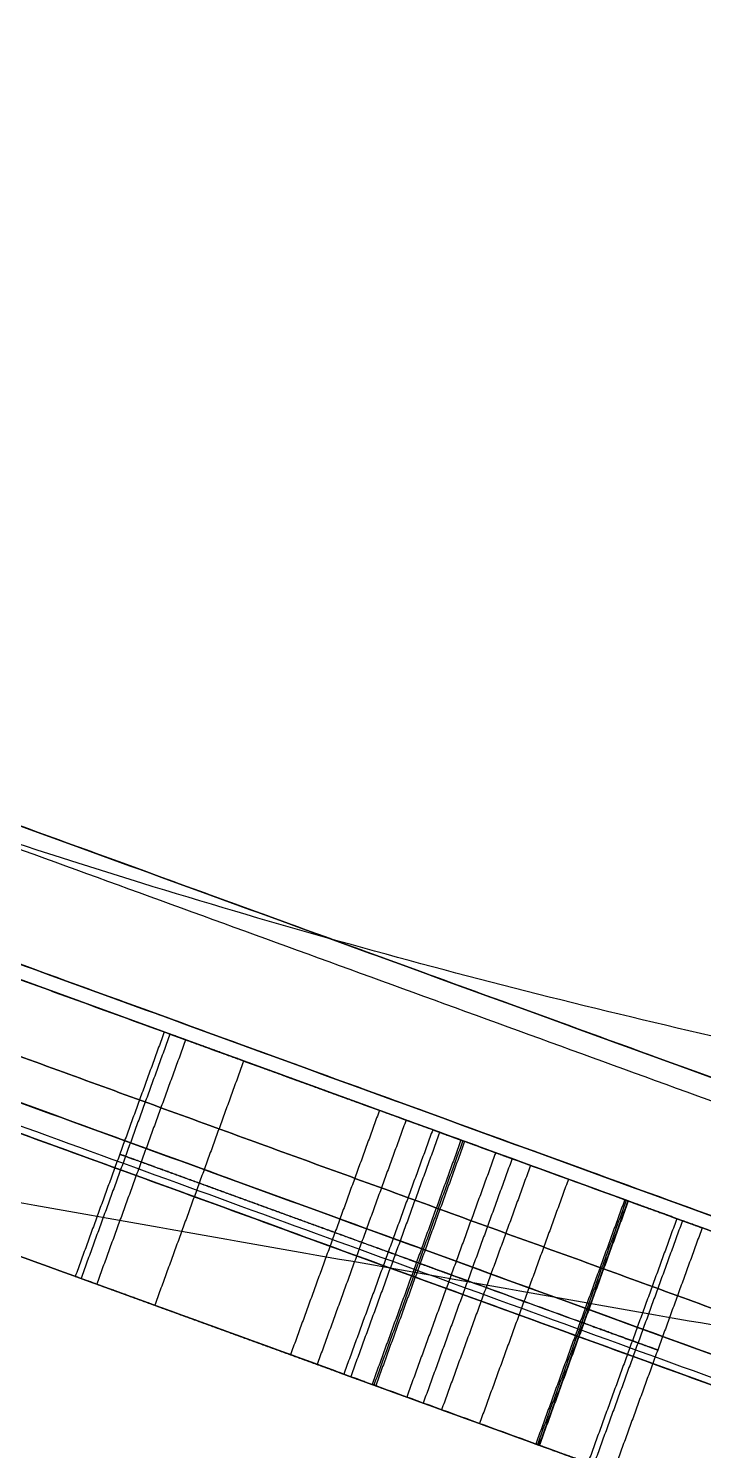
# Model space of a CAD drawing. Header units: millimetres. Extents: x -610 to 610, y -610 to 610.
# Drawn here: x -168.8 to -122.1, y -560.7 to -462.3 of the extents above; entities that cross this region are included whole.
import ezdxf

# ---------------------------------------------------------------- set-up
doc = ezdxf.new("R2010")
doc.units = ezdxf.units.MM
doc.layers.add('base', color=7, linetype='Continuous', true_color=0xffecbc)

msp = doc.modelspace()

# ---------------------------------------------------------------- linework, layer by layer
at = {"layer": 'base'}
for p, q in [((-87.926, -557.782, 106.313), (-298.294, -481.214, 106.313)), ((-79.799, -579.895, 106.313), (-318.734, -492.93, 106.313))]:
    msp.add_line(p, q, dxfattribs=at)
for centre, radius in [((0, 0, 249.466), 610), ((0, 0, 250.466), 610), ((0, 0, 243.455), 607.51), ((0, 0, 256.476), 607.51), ((0, 0, 240.966), 601.5), ((0, 0, 258.966), 601.5)]:
    msp.add_circle(centre, radius, dxfattribs=at)
at = {"layer": 'base', "extrusion": (0, 0, -1)}
for centre, radius in [((0, 0, 3.534), 610), ((0, 0, 4.534), 610), ((0, 0, -2.476), 607.51), ((0, 0, 10.545), 607.51), ((0, 0, -4.966), 601.5), ((0, 0, 13.034), 601.5)]:
    msp.add_circle(centre, radius, dxfattribs=at)
at = {"layer": 'base'}
for points, weights, degree, knots in [([(-495.198, -356.201, -4.034), (-851.399, 138.996, -4.034), (-356.201, 495.198, -4.034), (138.996, 851.399, -4.034), (495.198, 356.201, -4.034), (851.399, -138.996, -4.034), (356.201, -495.198, -4.034), (-138.996, -851.399, -4.034), (-495.198, -356.201, -4.034)], [1, 0.707106781187, 1, 0.707106781187, 1, 0.707106781187, 1, 0.707106781187, 1], 2, [0, 0, 0, 958.185759, 958.185759, 1916.371519, 1916.371519, 2874.557278, 2874.557278, 3832.743037, 3832.743037, 3832.743037]), ([(-610, 0, 249.966), (-610, -610, 249.966), (0, -610, 249.966), (610, -610, 249.966), (610, 0, 249.966), (610, 610, 249.966), (0, 610, 249.966), (-610, 610, 249.966), (-610, 0, 249.966)], [1, 0.707106781187, 1, 0.707106781187, 1, 0.707106781187, 1, 0.707106781187, 1], 2, [0, 0, 0, 958.185759, 958.185759, 1916.371519, 1916.371519, 2874.557278, 2874.557278, 3832.743037, 3832.743037, 3832.743037]), ([(32.649, -544.756, 240.966), (-510.363, -577.301, 240.966), (-544.649, -34.396, 240.966), (-578.935, 508.509, 240.966), (-36.142, 544.535, 240.966), (506.65, 580.562, 240.966), (544.417, 37.888, 240.966), (582.184, -504.785, 240.966), (39.634, -544.292, 240.966)], [1, 0.708239625255, 1, 0.708239625255, 1, 0.708239625255, 1, 0.708239625255, 1], 2, [654.018286, 654.018286, 654.018286, 1509.504571, 1509.504571, 2364.990855, 2364.990855, 3220.47714, 3220.47714, 4075.963425, 4075.963425, 4075.963425]), ([(32.649, -544.756, 244.966), (-510.363, -577.301, 244.966), (-544.649, -34.396, 244.966), (-578.935, 508.509, 244.966), (-36.142, 544.535, 244.966), (506.65, 580.562, 244.966), (544.417, 37.888, 244.966), (582.184, -504.785, 244.966), (39.634, -544.292, 244.966)], [1, 0.708239625255, 1, 0.708239625255, 1, 0.708239625255, 1, 0.708239625255, 1], 2, [654.018286, 654.018286, 654.018286, 1509.504571, 1509.504571, 2364.990855, 2364.990855, 3220.47714, 3220.47714, 4075.963425, 4075.963425, 4075.963425]), ([(32.649, -544.756, 242.966), (-510.363, -577.301, 242.966), (-544.649, -34.396, 242.966), (-578.935, 508.509, 242.966), (-36.142, 544.535, 242.966), (506.65, 580.562, 242.966), (544.417, 37.888, 242.966), (582.184, -504.785, 242.966), (39.634, -544.292, 242.966)], [1, 0.708239625255, 1, 0.708239625255, 1, 0.708239625255, 1, 0.708239625255, 1], 2, [654.018286, 654.018286, 654.018286, 1509.504571, 1509.504571, 2364.990855, 2364.990855, 3220.47714, 3220.47714, 4075.963425, 4075.963425, 4075.963425]), ([(-144.499, -537.19, 125.119), (-147.417, -536.128, 123.239), (-150.825, -534.888, 123.066), (-153.898, -533.77, 124.643), (-156.97, -532.651, 126.22), (-158.965, -531.925, 129.165), (-159.398, -531.768, 132.766)], [1, 0.919341741165, 0.919341741165, 1, 0.919341741165, 0.919341741165, 1], 3, [-2233.930417, -2233.930417, -2233.930417, -2233.930417, -2223.493138, -2223.493138, -2223.493138, -2213.055859, -2213.055859, -2213.055859, -2213.055859]), ([(-157.917, -532.307, 170.332), (-152.054, -534.441, 173.934), (-146.192, -536.574, 177.536), (-140.329, -538.708, 181.138), (-139.879, -538.872, 181.42), (-139.375, -539.056, 181.565), (-138.853, -539.246, 181.565)], [1, 1, 1, 1, 0.976658867519, 0.976658867519, 1], 3, [-2177.219992, -2177.219992, -2177.219992, -2177.219992, -2176.219992, -2176.219992, -2176.219992, -2175.978293, -2175.978293, -2175.978293, -2175.978293]), ([(-138.601, -539.337, 181.565), (-137.804, -539.627, 181.565), (-137.056, -539.9, 181.27), (-136.452, -540.119, 180.715), (-135.717, -540.387, 180.039), (-135.312, -540.534, 179.099), (-135.312, -540.534, 178.065)], [1, 0.958191499078, 0.958191499078, 1, 0.939486608202, 0.939486608202, 1], 3, [-2175.937245, -2175.937245, -2175.937245, -2175.937245, -2173.445018, -2173.445018, -2173.445018, -2170.439459, -2170.439459, -2170.439459, -2170.439459]), ([(-147.577, -545.648, 125.119), (-150.495, -544.586, 123.239), (-153.903, -543.345, 123.066), (-156.976, -542.227, 124.643), (-160.049, -541.109, 126.22), (-162.043, -540.383, 129.165), (-162.476, -540.225, 132.766)], [1, 0.919341741165, 0.919341741165, 1, 0.919341741165, 0.919341741165, 1], 3, [-2233.930417, -2233.930417, -2233.930417, -2233.930417, -2223.493138, -2223.493138, -2223.493138, -2213.055859, -2213.055859, -2213.055859, -2213.055859]), ([(-160.995, -540.764, 170.332), (-155.133, -542.898, 173.934), (-149.27, -545.032, 177.536), (-143.407, -547.165, 181.138), (-142.957, -547.329, 181.42), (-142.453, -547.513, 181.565), (-141.931, -547.703, 181.565)], [1, 1, 1, 1, 0.976658867519, 0.976658867519, 1], 3, [-2177.219992, -2177.219992, -2177.219992, -2177.219992, -2176.219992, -2176.219992, -2176.219992, -2175.978293, -2175.978293, -2175.978293, -2175.978293]), ([(-127.303, -543.449, 180.954), (-126.27, -543.825, 181.707), (-125.019, -544.281, 181.783), (-123.911, -544.684, 181.161), (-122.804, -545.087, 180.54), (-122.157, -545.323, 179.398), (-122.157, -545.323, 178.065)], [1, 0.904194111672, 0.904194111672, 1, 0.904194111672, 0.904194111672, 1], 3, [-2158.547147, -2158.547147, -2158.547147, -2158.547147, -2154.747891, -2154.747891, -2154.747891, -2150.948636, -2150.948636, -2150.948636, -2150.948636]), ([(-141.679, -547.794, 181.565), (-140.882, -548.085, 181.565), (-140.134, -548.357, 181.27), (-139.53, -548.577, 180.715), (-138.795, -548.844, 180.039), (-138.391, -548.991, 179.099), (-138.391, -548.991, 178.065)], [1, 0.958191499078, 0.958191499078, 1, 0.939486608202, 0.939486608202, 1], 3, [-2175.937245, -2175.937245, -2175.937245, -2175.937245, -2173.445018, -2173.445018, -2173.445018, -2170.439459, -2170.439459, -2170.439459, -2170.439459]), ([(-150.656, -554.105, 125.119), (-153.574, -553.043, 123.239), (-156.981, -551.803, 123.066), (-160.054, -550.684, 124.643), (-163.127, -549.566, 126.22), (-165.121, -548.84, 129.165), (-165.555, -548.682, 132.766)], [1, 0.919341741165, 0.919341741165, 1, 0.919341741165, 0.919341741165, 1], 3, [-2233.930417, -2233.930417, -2233.930417, -2233.930417, -2223.493138, -2223.493138, -2223.493138, -2213.055859, -2213.055859, -2213.055859, -2213.055859]), ([(-164.073, -549.221, 170.332), (-158.211, -551.355, 173.934), (-152.348, -553.489, 177.536), (-146.486, -555.623, 181.138), (-146.035, -555.787, 181.42), (-145.531, -555.97, 181.565), (-145.009, -556.16, 181.565)], [1, 1, 1, 1, 0.976658867519, 0.976658867519, 1], 3, [-2177.219992, -2177.219992, -2177.219992, -2177.219992, -2176.219992, -2176.219992, -2176.219992, -2175.978293, -2175.978293, -2175.978293, -2175.978293]), ([(-130.381, -551.907, 180.954), (-129.348, -552.283, 181.707), (-128.097, -552.738, 181.783), (-126.99, -553.141, 181.161), (-125.882, -553.544, 180.54), (-125.235, -553.78, 179.398), (-125.235, -553.78, 178.065)], [1, 0.904194111672, 0.904194111672, 1, 0.904194111672, 0.904194111672, 1], 3, [-2158.547147, -2158.547147, -2158.547147, -2158.547147, -2154.747891, -2154.747891, -2154.747891, -2150.948636, -2150.948636, -2150.948636, -2150.948636]), ([(-144.758, -556.252, 181.565), (-143.96, -556.542, 181.565), (-143.212, -556.814, 181.27), (-142.609, -557.034, 180.715), (-141.873, -557.301, 180.039), (-141.469, -557.449, 179.099), (-141.469, -557.449, 178.065)], [1, 0.958191499078, 0.958191499078, 1, 0.939486608202, 0.939486608202, 1], 3, [-2175.937245, -2175.937245, -2175.937245, -2175.937245, -2173.445018, -2173.445018, -2173.445018, -2170.439459, -2170.439459, -2170.439459, -2170.439459]), ([(-133.46, -560.364, 180.954), (-132.426, -560.74, 181.707), (-131.176, -561.195, 181.783), (-130.068, -561.598, 181.161), (-128.96, -562.002, 180.54), (-128.313, -562.237, 179.398), (-128.313, -562.237, 178.065)], [1, 0.904194111672, 0.904194111672, 1, 0.904194111672, 0.904194111672, 1], 3, [-2158.547147, -2158.547147, -2158.547147, -2158.547147, -2154.747891, -2154.747891, -2154.747891, -2150.948636, -2150.948636, -2150.948636, -2150.948636])]:
    msp.add_rational_spline(points, weights, degree=degree, knots=knots, dxfattribs=at)
for points, degree in [([(-20.662, -571.622, 244.966), (-204.811, -504.597, 244.966), (-388.959, -437.573, 244.966)], 2), ([(-373.304, -444.886, 4.966), (-186.652, -512.822, 4.966), (0, -580.758, 4.966)], 2), ([(-373.304, -444.886, 0.966), (-186.652, -512.822, 0.966), (0, -580.758, 0.966)], 2), ([(-373.304, -444.886, 2.966), (-186.652, -512.822, 2.966), (0, -580.758, 2.966)], 2), ([(-23.74, -580.079, 244.966), (-207.889, -513.054, 244.966), (-392.037, -446.03, 244.966)], 2), ([(-363.201, -446.948, 0.966), (-186.021, -511.436, 0.966), (-8.84, -575.925, 0.966)], 2), ([(-26.819, -588.536, 244.966), (-210.967, -521.512, 244.966), (-395.115, -454.487, 244.966)], 2), ([(-366.279, -455.405, 0.966), (-189.099, -519.893, 0.966), (-11.918, -584.382, 0.966)], 2), ([(-2.052, -599.166, 4.966), (-192.808, -529.736, 4.966), (-383.564, -460.307, 4.966)], 2), ([(-2.052, -599.166, 0.966), (-192.808, -529.736, 0.966), (-383.564, -460.307, 0.966)], 2), ([(-2.052, -599.166, 2.966), (-192.808, -529.736, 2.966), (-383.564, -460.307, 2.966)], 2), ([(-369.357, -463.862, 0.966), (-192.177, -528.351, 0.966), (-14.996, -592.839, 0.966)], 2), ([(-87.607, -547.256, 41.798), (-155.662, -522.486, 41.798), (-223.717, -497.716, 41.798), (-291.773, -472.946, 41.798)], 3), ([(-291.773, -472.946, 200.827), (-223.717, -497.716, 200.827), (-155.662, -522.486, 200.827), (-87.607, -547.256, 200.827)], 3), ([(-90.685, -555.713, 41.798), (-158.74, -530.943, 41.798), (-226.796, -506.173, 41.798), (-294.851, -481.403, 41.798)], 3), ([(-294.851, -481.403, 200.827), (-226.796, -506.173, 200.827), (-158.74, -530.943, 200.827), (-90.685, -555.713, 200.827)], 3), ([(-292.844, -483.198, 26.998), (-193.11, -519.498, 26.998), (-93.376, -555.798, 26.998)], 2), ([(-93.376, -555.798, 185.627), (-193.11, -519.498, 185.627), (-292.844, -483.198, 185.627)], 2), ([(-310.359, -487.464, 200.827), (-196.53, -528.895, 200.827), (-82.701, -570.325, 200.827)], 2), ([(-82.701, -570.325, 11.798), (-196.53, -528.895, 11.798), (-310.359, -487.464, 11.798)], 2), ([(-294.554, -487.896, 26.998), (-194.82, -524.196, 26.998), (-95.086, -560.496, 26.998)], 2), ([(-95.086, -560.496, 185.627), (-194.82, -524.196, 185.627), (-294.554, -487.896, 185.627)], 2), ([(-93.763, -564.17, 41.798), (-161.818, -539.4, 41.798), (-229.874, -514.63, 41.798), (-297.929, -489.86, 41.798)], 3), ([(-297.929, -489.86, 200.827), (-229.874, -514.63, 200.827), (-161.818, -539.4, 200.827), (-93.763, -564.17, 200.827)], 3), ([(-296.264, -492.594, 26.998), (-196.53, -528.895, 26.998), (-96.796, -565.195, 26.998)], 2), ([(-96.796, -565.195, 185.627), (-196.53, -528.895, 185.627), (-296.264, -492.594, 185.627)], 2), ([(-85.437, -577.843, 200.827), (-199.266, -536.412, 200.827), (-313.095, -494.982, 200.827)], 2), ([(-313.095, -494.982, 11.798), (-199.266, -536.412, 11.798), (-85.437, -577.843, 11.798)], 2), ([(-297.979, -520.904, 240.966), (-98.065, -556.154, 240.966), (101.849, -591.404, 240.966)], 2), ([(-297.979, -520.904, 244.966), (-98.065, -556.154, 244.966), (101.849, -591.404, 244.966)], 2), ([(-297.979, -520.904, 242.966), (-98.065, -556.154, 242.966), (101.849, -591.404, 242.966)], 2), ([(-159.398, -531.768, 132.766), (-162.476, -540.225, 132.766), (-165.555, -548.682, 132.766)], 2), ([(-159.398, -531.768, 167.602), (-162.476, -540.225, 167.602), (-165.555, -548.682, 167.602)], 2), ([(-159.398, -531.768, 150.184), (-162.476, -540.225, 150.184), (-165.555, -548.682, 150.184)], 2), ([(-159.001, -531.912, 169.178), (-162.08, -540.369, 169.178), (-165.158, -548.827, 169.178)], 2), ([(-157.917, -532.307, 170.332), (-160.995, -540.764, 170.332), (-164.073, -549.221, 170.332)], 2), ([(-159.398, -531.768, 132.766), (-159.398, -531.768, 144.378), (-159.398, -531.768, 155.99), (-159.398, -531.768, 167.602)], 3), ([(-159.398, -531.768, 167.602), (-159.398, -531.768, 168.728), (-158.834, -531.973, 169.769), (-157.917, -532.307, 170.332)], 3), ([(-153.898, -533.77, 124.643), (-156.976, -542.227, 124.643), (-160.054, -550.684, 124.643)], 2), ([(-144.499, -537.19, 125.119), (-147.577, -545.648, 125.119), (-150.656, -554.105, 125.119)], 2), ([(-140.81, -538.533, 127.386), (-142.04, -538.086, 126.631), (-143.27, -537.638, 125.875), (-144.499, -537.19, 125.119)], 3), ([(-142.655, -537.862, 126.253), (-145.733, -546.319, 126.253), (-148.811, -554.776, 126.253)], 2), ([(-140.81, -538.533, 127.386), (-143.888, -546.99, 127.386), (-146.966, -555.448, 127.386)], 2), ([(-140.329, -538.708, 181.138), (-143.407, -547.165, 181.138), (-146.486, -555.623, 181.138)], 2), ([(-138.853, -539.246, 181.565), (-141.931, -547.703, 181.565), (-145.009, -556.16, 181.565)], 2), ([(-138.727, -539.291, 181.565), (-141.805, -547.749, 181.565), (-144.883, -556.206, 181.565)], 2), ([(-138.601, -539.337, 181.565), (-141.679, -547.794, 181.565), (-144.758, -556.252, 181.565)], 2), ([(-127.27, -543.461, 135.705), (-131.783, -541.819, 132.932), (-136.297, -540.176, 130.159), (-140.81, -538.533, 127.386)], 3), ([(-138.853, -539.246, 181.565), (-138.769, -539.276, 181.565), (-138.685, -539.307, 181.565), (-138.601, -539.337, 181.565)], 3), ([(-162.476, -540.225, 132.766), (-162.476, -540.225, 144.378), (-162.476, -540.225, 155.99), (-162.476, -540.225, 167.602)], 3), ([(-162.476, -540.225, 167.602), (-162.476, -540.225, 168.728), (-161.912, -540.43, 169.769), (-160.995, -540.764, 170.332)], 3), ([(-136.452, -540.119, 180.715), (-139.53, -548.577, 180.715), (-142.609, -557.034, 180.715)], 2), ([(-135.312, -540.534, 178.065), (-138.391, -548.991, 178.065), (-141.469, -557.449, 178.065)], 2), ([(-135.312, -540.534, 176.021), (-138.391, -548.991, 176.021), (-141.469, -557.449, 176.021)], 2), ([(-135.312, -540.534, 177.043), (-138.391, -548.991, 177.043), (-141.469, -557.449, 177.043)], 2), ([(-134.04, -540.997, 131.545), (-137.118, -549.455, 131.545), (-140.196, -557.912, 131.545)], 2), ([(-135.312, -540.534, 178.065), (-135.312, -540.534, 177.384), (-135.312, -540.534, 176.702), (-135.312, -540.534, 176.021)], 3), ([(-135.312, -540.534, 176.021), (-132.714, -541.48, 177.618), (-130.115, -542.426, 179.214), (-127.516, -543.372, 180.811)], 3), ([(-131.414, -541.953, 178.416), (-134.493, -550.41, 178.416), (-137.571, -558.867, 178.416)], 2), ([(-127.516, -543.372, 180.811), (-130.595, -551.829, 180.811), (-133.673, -560.286, 180.811)], 2), ([(-127.409, -543.411, 180.88), (-130.487, -551.868, 180.88), (-133.565, -560.325, 180.88)], 2), ([(-127.303, -543.449, 180.954), (-130.381, -551.907, 180.954), (-133.46, -560.364, 180.954)], 2), ([(-127.27, -543.461, 135.705), (-130.348, -551.919, 135.705), (-133.427, -560.376, 135.705)], 2), ([(-123.911, -544.684, 181.161), (-126.99, -553.141, 181.161), (-130.068, -561.598, 181.161)], 2), ([(-123.52, -544.826, 139.58), (-126.598, -553.283, 139.58), (-129.677, -561.741, 139.58)], 2), ([(-122.157, -545.323, 144.95), (-125.235, -553.78, 144.95), (-128.313, -562.237, 144.95)], 2), ([(-122.157, -545.323, 178.065), (-125.235, -553.78, 178.065), (-128.313, -562.237, 178.065)], 2), ([(-122.157, -545.323, 146.45), (-125.235, -553.78, 146.45), (-128.313, -562.237, 146.45)], 2), ([(-143.888, -546.99, 127.386), (-145.118, -546.543, 126.631), (-146.348, -546.095, 125.875), (-147.577, -545.648, 125.119)], 3), ([(-130.348, -551.919, 135.705), (-134.862, -550.276, 132.932), (-139.375, -548.633, 130.159), (-143.888, -546.99, 127.386)], 3), ([(-141.931, -547.703, 181.565), (-141.847, -547.733, 181.565), (-141.763, -547.764, 181.565), (-141.679, -547.794, 181.565)], 3), ([(-165.555, -548.682, 132.766), (-165.555, -548.682, 144.378), (-165.555, -548.682, 155.99), (-165.555, -548.682, 167.602)], 3), ([(-165.555, -548.682, 167.602), (-165.555, -548.682, 168.728), (-164.99, -548.888, 169.769), (-164.073, -549.221, 170.332)], 3), ([(-138.391, -548.991, 178.065), (-138.391, -548.991, 177.384), (-138.391, -548.991, 176.702), (-138.391, -548.991, 176.021)], 3), ([(-138.391, -548.991, 176.021), (-135.792, -549.937, 177.618), (-133.193, -550.883, 179.214), (-130.595, -551.829, 180.811)], 3), ([(-146.966, -555.448, 127.386), (-148.196, -555, 126.631), (-149.426, -554.553, 125.875), (-150.656, -554.105, 125.119)], 3), ([(-133.427, -560.376, 135.705), (-137.94, -558.733, 132.932), (-142.453, -557.09, 130.159), (-146.966, -555.448, 127.386)], 3), ([(-145.009, -556.16, 181.565), (-144.925, -556.191, 181.565), (-144.841, -556.221, 181.565), (-144.758, -556.252, 181.565)], 3), ([(-141.469, -557.449, 178.065), (-141.469, -557.449, 177.384), (-141.469, -557.449, 176.702), (-141.469, -557.449, 176.021)], 3), ([(-141.469, -557.449, 176.021), (-138.87, -558.395, 177.618), (-136.271, -559.34, 179.214), (-133.673, -560.286, 180.811)], 3)]:
    msp.add_open_spline(points, degree=degree, dxfattribs=at)
for points, weights in [([(-127.516, -543.372, 180.811), (-127.444, -543.398, 180.856), (-127.373, -543.424, 180.903), (-127.303, -543.449, 180.954)], [1, 0.999510994362, 0.999510994362, 1]), ([(-122.157, -545.323, 144.95), (-122.141, -545.328, 141.005), (-124.022, -544.644, 137.605), (-127.27, -543.461, 135.705)], [1, 0.906450249511, 0.906450249511, 1]), ([(-130.595, -551.829, 180.811), (-130.522, -551.855, 180.856), (-130.451, -551.881, 180.903), (-130.381, -551.907, 180.954)], [1, 0.999510994362, 0.999510994362, 1]), ([(-125.235, -553.78, 144.95), (-125.219, -553.785, 141.005), (-127.1, -553.101, 137.605), (-130.348, -551.919, 135.705)], [1, 0.906450249511, 0.906450249511, 1]), ([(-133.673, -560.286, 180.811), (-133.6, -560.313, 180.856), (-133.529, -560.339, 180.903), (-133.46, -560.364, 180.954)], [1, 0.999510994362, 0.999510994362, 1]), ([(-128.313, -562.237, 144.95), (-128.298, -562.243, 141.005), (-130.178, -561.558, 137.605), (-133.427, -560.376, 135.705)], [1, 0.906450249511, 0.906450249511, 1])]:
    msp.add_rational_spline(points, weights, degree=3, dxfattribs=at)
for points in [[(-122.157, -545.323, 178.065), (-122.157, -545.323, 167.527), (-122.157, -545.323, 156.988), (-122.157, -545.323, 146.45), (-122.157, -545.323, 145.95), (-122.157, -545.323, 145.45), (-122.157, -545.323, 144.95)], [(-125.235, -553.78, 178.065), (-125.235, -553.78, 167.527), (-125.235, -553.78, 156.988), (-125.235, -553.78, 146.45), (-125.235, -553.78, 145.95), (-125.235, -553.78, 145.45), (-125.235, -553.78, 144.95)]]:
    msp.add_open_spline(points, degree=3, knots=[-2150.948636, -2150.948636, -2150.948636, -2150.948636, -2119.333036, -2119.333036, -2119.333036, -2117.833326, -2117.833326, -2117.833326, -2117.833326], dxfattribs=at)

doc.saveas('drawing.dxf')
